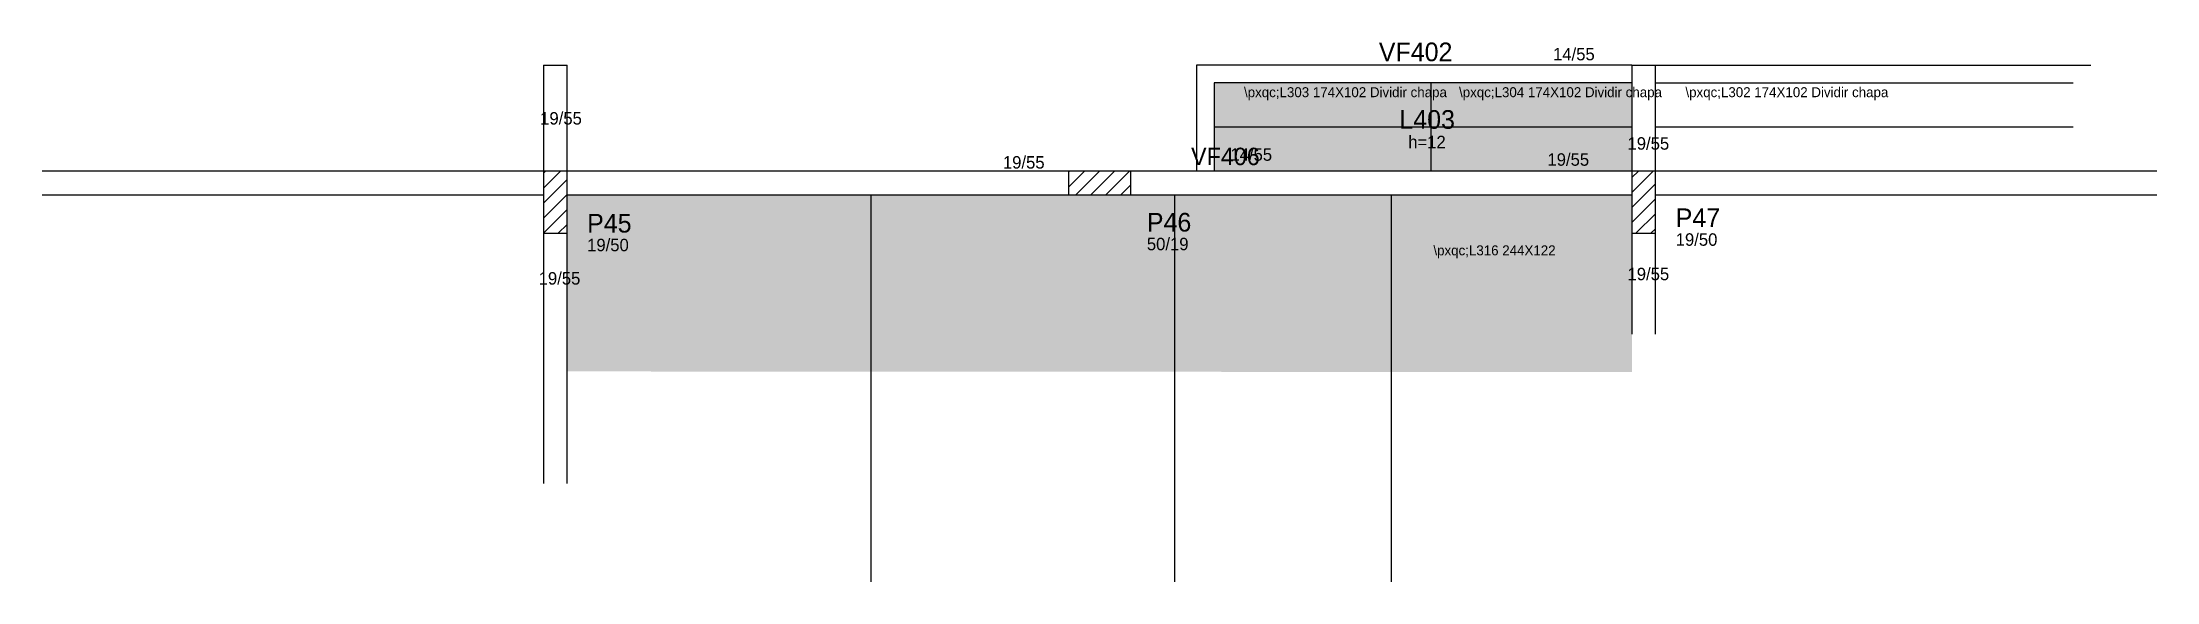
# Model space of a CAD drawing. Header units: metres. Extents: x 3757 to 5455, y 2203 to 2637.
import ezdxf

# ---------------------------------------------------------------- set-up
doc = ezdxf.new("R2010")
doc.units = ezdxf.units.M
for name, color, linetype in [('3', 7, 'Continuous'), ('4', 7, 'Continuous'), ('7', 7, 'Continuous'), ('AUX00', 7, 'Continuous'), ('Painéis', 7, 'Continuous'), ('REAPROVEITAMENTO', 7, 'Continuous')]:
    doc.layers.add(name, color=color, linetype=linetype)

msp = doc.modelspace()

# ---------------------------------------------------------------- hatches: boundary and pattern name
at = {"layer": 'REAPROVEITAMENTO'}
h = msp.add_hatch(color=7, dxfattribs=at)
h.dxf.hatch_style = 1
h.paths.add_polyline_path([(5033.5, 2533.1), (5033.5, 2604.1), (5033.5, 2604.1), (4698, 2604.1), (4698, 2604.1), (4698, 2533.1), (4698, 2533.1), (5033.5, 2533.1)])
h = msp.add_hatch(color=7, dxfattribs=at)
h.dxf.hatch_style = 1
h.paths.add_polyline_path([(5033.5, 2371.6), (4178.5, 2372.1), (4178.5, 2372.1), (4178.5, 2514.1), (4178.5, 2514.1), (5033.5, 2513.6), (5033.5, 2513.6), (5033.5, 2371.6)])

# ---------------------------------------------------------------- linework, layer by layer
at = {"layer": '3', "color": 7, "lineweight": 25}
for p, q in [((5033.5, 2618.1), (4684, 2618.1)), ((4684, 2618.1), (4684, 2533.1)), ((5052.5, 2618.1), (5402, 2618.1)), ((4698, 2604.1), (4698, 2533.1)), ((5033.5, 2604.1), (4698, 2604.1)), ((5052.5, 2604.1), (5388, 2604.1)), ((4159.5, 2519.4), (4173.2, 2533.1)), ((4159.5, 2531.4), (4161.2, 2533.1)), ((4581, 2520.2), (4593.9, 2533.1)), ((4581, 2532.2), (4581.9, 2533.1)), ((4586.9, 2514.1), (4605.9, 2533.1)), ((4599, 2514.1), (4618, 2533.1)), ((4611, 2514.1), (4630, 2533.1)), ((5033.5, 2515.9), (5050.7, 2533.1)), ((5033.5, 2527.9), (5038.7, 2533.1)), ((4159.5, 2507.4), (4178.5, 2526.4)), ((4159.5, 2495.4), (4178.5, 2514.4)), ((4623, 2514.1), (4631, 2522.1)), ((5033.5, 2503.9), (5052.5, 2522.9)), ((4159.5, 2483.3), (4178.5, 2502.3)), ((5033.5, 2491.8), (5052.5, 2510.8)), ((5036.8, 2483.1), (5052.5, 2498.8)), ((4171.3, 2483.1), (4178.5, 2490.3)), ((5048.8, 2483.1), (5052.5, 2486.8))]:
    msp.add_line(p, q, dxfattribs=at)
for points in [[(4159.5, 2618.1), (4159.5, 2533.1)], [(4159.5, 2618.1), (4178.5, 2618.1)], [(4178.5, 2533.1), (4178.5, 2618.1)], [(5033.5, 2618.1), (5033.5, 2533.1)], [(5033.5, 2618.1), (5052.5, 2618.1)], [(5052.5, 2533.1), (5052.5, 2618.1)], [(4159.5, 2533.1), (3757, 2533.1)], [(4581, 2533.1), (4178.5, 2533.1)], [(5033.5, 2533.1), (4631, 2533.1)], [(5455, 2533.1), (5052.5, 2533.1)], [(3757, 2514.1), (4159.5, 2514.1)], [(4178.5, 2514.1), (4581, 2514.1)], [(4631, 2514.1), (5033.5, 2514.1)], [(5052.5, 2514.1), (5455, 2514.1)], [(4159.5, 2483.1), (4159.5, 2282.1)], [(4178.5, 2282.1), (4178.5, 2483.1)], [(5033.5, 2483.1), (5033.5, 2402.1)], [(5052.5, 2402.1), (5052.5, 2483.1)]]:
    msp.add_lwpolyline(points, dxfattribs=at)
at = {"layer": '7', "color": 7, "lineweight": 25}
for points in [[(4159.5, 2483.1), (4178.5, 2483.1), (4178.5, 2533.1), (4159.5, 2533.1), (4159.5, 2483.1)], [(4581, 2514.1), (4631, 2514.1), (4631, 2533.1), (4581, 2533.1), (4581, 2514.1)], [(5033.5, 2483.1), (5052.5, 2483.1), (5052.5, 2533.1), (5033.5, 2533.1), (5033.5, 2483.1)]]:
    msp.add_lwpolyline(points, dxfattribs=at)
at = {"layer": 'Painéis', "color": 7, "lineweight": 25}
for p, q in [((4872, 2604.1), (4872, 2533.1)), ((4698, 2568.6), (5033.5, 2568.6)), ((5052.5, 2568.6), (5388, 2568.6)), ((4422.5, 2203.1), (4422.5, 2514.1)), ((4666.5, 2203.1), (4666.5, 2514.1)), ((4840.5, 2203.1), (4840.5, 2514.1))]:
    msp.add_line(p, q, dxfattribs=at)

# ---------------------------------------------------------------- texts
at = {"layer": '3', "color": 7, "lineweight": 25}
for s, p in [('14/55', (4970.2, 2622.1)), ('19/55', (4156.8, 2570.5)), ('14/55', (4711.1, 2541.4)), ('h=12', (4853.9, 2551.5)), ('19/55', (4965.7, 2537.4)), ('19/55', (5030, 2550.3)), ('19/55', (4528.4, 2535.1)), ('19/50', (4194.5, 2468.7)), ('50/19', (4644, 2469.5)), ('19/50', (5068.7, 2473.1)), ('19/55', (4155.6, 2441.9)), ('19/55', (5030, 2445.4))]:
    msp.add_text(s, height=10, dxfattribs=at).set_placement(p)
at = {"layer": '4', "color": 7, "lineweight": 25}
for s, height, p in [('VF402', 15, (4830.3, 2621.4)), ('L403', 15, (4846.8, 2567.1)), ('VF406', 14, (4679.5, 2537.9)), ('P45', 15, (4194.5, 2483.7)), ('P46', 15, (4644, 2484.5)), ('P47', 15, (5068.7, 2488.1))]:
    msp.add_text(s, height=height, dxfattribs=at).set_placement(p)
at = {"layer": 'AUX00', "color": 7, "lineweight": 25}
for s, p in [('\\pxqc;L303^J174X102^JDividir chapa', (4722, 2592.5)), ('\\pxqc;L304^J174X102^JDividir chapa', (4894.7, 2592.5)), ('\\pxqc;L302^J174X102^JDividir chapa', (5076.5, 2592.5)), ('\\pxqc;L316^J244X122', (4874.1, 2465.4))]:
    msp.add_text(s, height=8, dxfattribs=at).set_placement(p)

doc.saveas('drawing.dxf')
